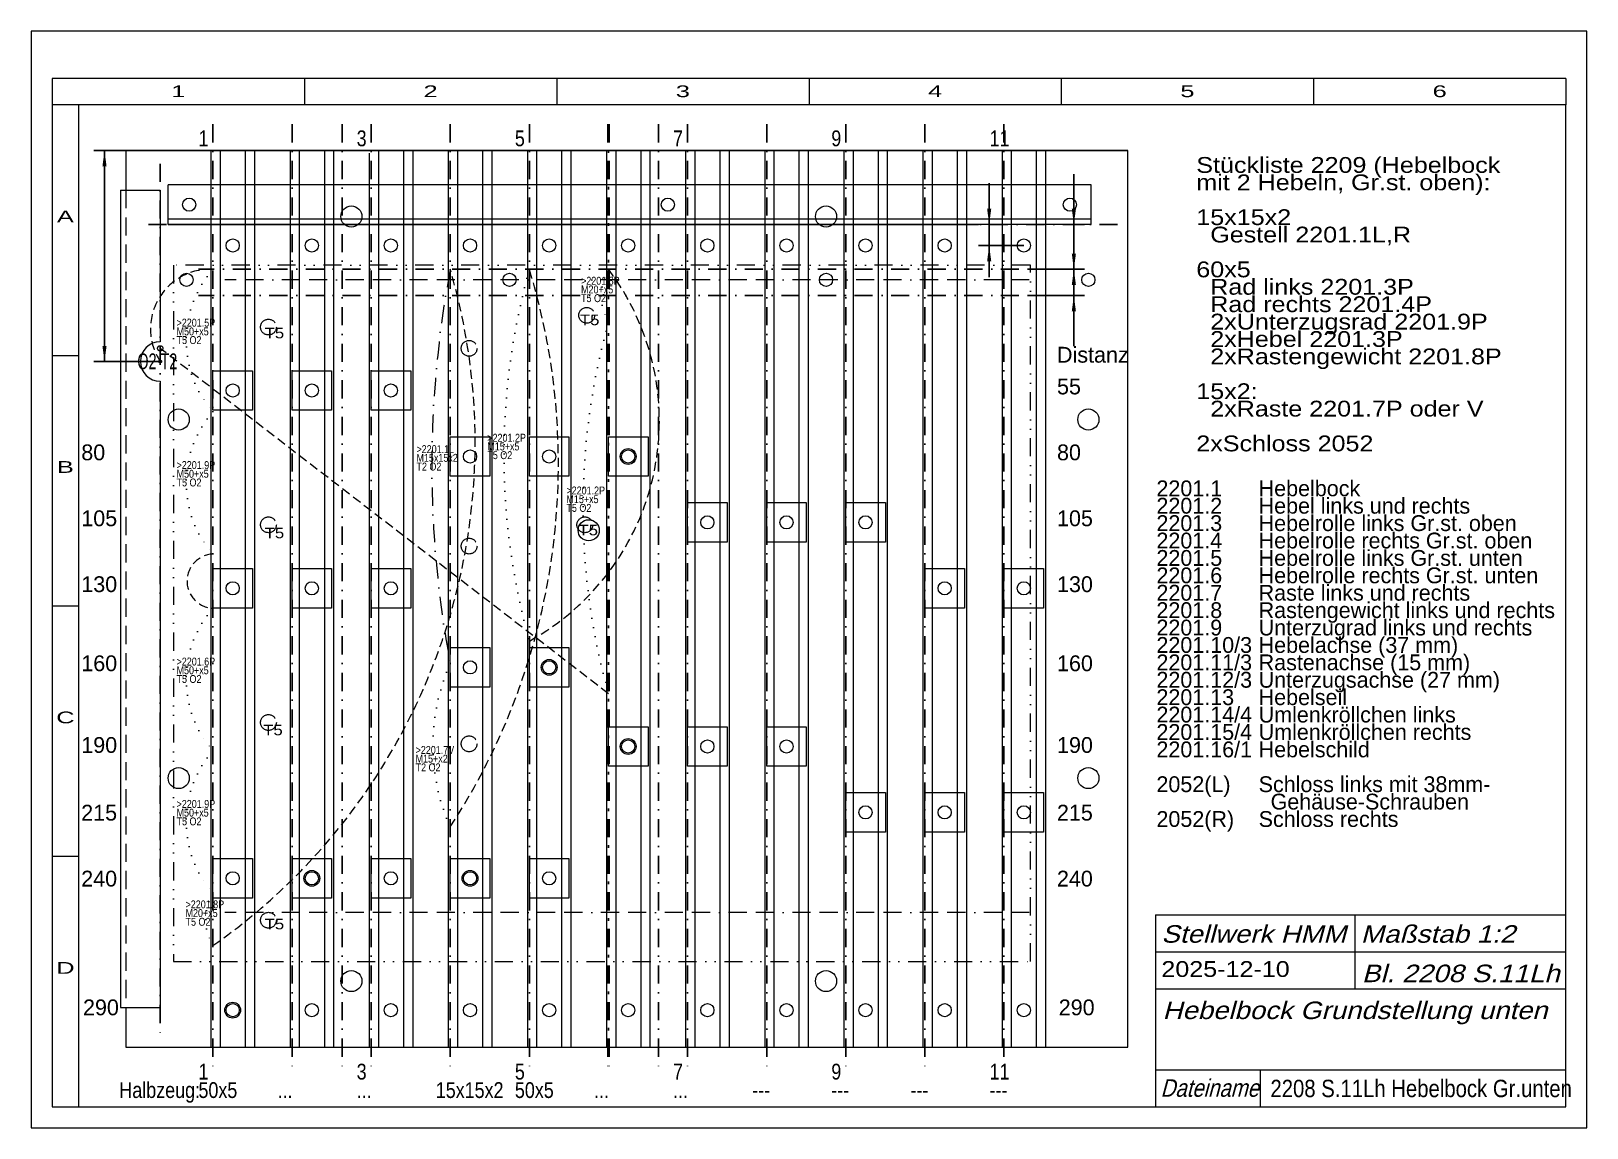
# Model space of a CAD drawing. Extents: x 2 to 592, y 2 to 418.
import ezdxf
from ezdxf.enums import TextEntityAlignment as Align

# ---------------------------------------------------------------- set-up
doc = ezdxf.new("R2010")
doc.units = 0
doc.header["$LTSCALE"] = 13.771615
for name, pattern in [('BORDER', [1.75, 0.5, -0.25, 0.5, -0.25, 0, -0.25]), ('DASHDOT', [1, 0.5, -0.25, 0, -0.25]), ('DASHED', [0.75, 0.5, -0.25]), ('DIVIDE', [1.25, 0.5, -0.25, 0, -0.25, 0, -0.25]), ('DOT', [0.25, 0, -0.25]), ('HIDDEN', [0.375, 0.25, -0.125]), ('PHANTOM', [2.5, 1.25, -0.25, 0.25, -0.25, 0.25, -0.25])]:
    doc.linetypes.add(name, pattern=pattern)
for name, color, linetype, lineweight in [('2208_11L', 14, 'CONTINUOUS', 13), ('2208___ HEBELBOCK GESAMT', 230, 'CONTINUOUS', 13), ('BEMASSUNG', 7, 'CONTINUOUS', 25), ('BESCHRIFTUNG', 7, 'CONTINUOUS', 25), ('KONSTRUKTION', 7, 'CONTINUOUS', 0), ('MASSGRENZEN', 172, 'CONTINUOUS', 25), ('MASSLINIEN', 172, 'CONTINUOUS', 25), ('MASSTEXTE', 212, 'CONTINUOUS', 25), ('MITTELLINIEN', 5, 'DASHDOT', 25), ('PFADE', 30, 'CONTINUOUS', 13), ('STANDARD', 7, 'CONTINUOUS', 0)]:
    doc.layers.add(name, color=color, linetype=linetype, lineweight=lineweight)
doc.styles.add('Arial', font='arial.ttf')

# ---------------------------------------------------------------- blocks, each defined once
blk = doc.blocks.new('D594557184')
at = {"layer": 'MASSGRENZEN'}
for points in [[(365.33, 344.67), (364.55, 350.61), (366.11, 350.61)], [(365.33, 336.67), (366.11, 330.72), (364.55, 330.72)]]:
    blk.add_solid(points, dxfattribs=at)
at = {"layer": 'MASSLINIEN', "color": 172}
for p, q in [((365.33, 344.67), (365.33, 360.27)), ((53.95, 344.67), (361.33, 344.67)), ((365.33, 336.67), (365.33, 344.67)), ((378.45, 336.67), (361.33, 336.67)), ((365.33, 336.67), (365.33, 324.68))]:
    blk.add_line(p, q, dxfattribs=at)
blk = doc.blocks.new('D594556928')
at = {"layer": 'MASSGRENZEN'}
for points in [[(29.83, 372.67), (30.61, 366.72), (29.05, 366.72)], [(29.83, 292.67), (29.05, 298.61), (30.61, 298.61)]]:
    blk.add_solid(points, dxfattribs=at)
at = {"layer": 'MASSLINIEN', "color": 172}
for p, q in [((417.95, 372.67), (25.83, 372.67)), ((29.83, 292.67), (29.83, 372.67)), ((50.95, 292.67), (25.83, 292.67))]:
    blk.add_line(p, q, dxfattribs=at)
blk = doc.blocks.new('D631828224')
at = {"layer": 'MASSGRENZEN'}
for points in [[(397.44, 344.67), (396.66, 350.61), (398.23, 350.61)], [(397.44, 327.67), (398.23, 321.72), (396.66, 321.72)]]:
    blk.add_solid(points, dxfattribs=at)
at = {"layer": 'MASSLINIEN', "color": 172}
for p, q in [((397.44, 344.67), (397.44, 363.8)), ((397.44, 344.67), (397.44, 327.67)), ((397.44, 344.67), (401.44, 344.67)), ((380.5, 327.67), (401.44, 327.67)), ((397.44, 327.67), (397.44, 315.68))]:
    blk.add_line(p, q, dxfattribs=at)
blk = doc.blocks.new('D631828480')
at = {"layer": 'MASSGRENZEN'}
for points in [[(397.44, 327.67), (396.66, 333.61), (398.23, 333.61)], [(397.44, 317.67), (398.23, 311.72), (396.66, 311.72)]]:
    blk.add_solid(points, dxfattribs=at)
at = {"layer": 'MASSLINIEN', "color": 172}
for p, q in [((397.44, 327.67), (397.44, 339.65)), ((380.5, 327.67), (401.44, 327.67)), ((397.44, 327.67), (397.44, 317.67)), ((380.5, 317.67), (401.44, 317.67)), ((397.44, 317.67), (397.44, 298.53))]:
    blk.add_line(p, q, dxfattribs=at)

msp = doc.modelspace()

# ---------------------------------------------------------------- linework, layer by layer
at = {"layer": '2208_11L', "linetype": 'HIDDEN'}
msp.add_line((220.95, 166.67), (50.95, 297.67), dxfattribs=at)
at = {"layer": '2208_11L', "linetype": 'PHANTOM'}
for centre, radius in [((212.71, 310.21), 3), ((92, 305.74), 3), ((50.95, 297.67), 1), ((168.1, 297.67), 3), ((50.95, 292.67), 0.5), ((92, 230.75), 3), ((212, 230.75), 3), ((168.1, 222.67), 3), ((92, 155.75), 3), ((168.1, 147.68), 3), ((92, 80.76), 3)]:
    msp.add_circle(centre, radius, dxfattribs=at)
at = {"layer": '2208_11L', "linetype": 'HIDDEN'}
for centre, radius, start, end in [((69.89, 305.06), 22.63, 87.31265, 213.19758), ((-62.65, 262.05), 233.02, 304.98122, 376.35494), ((-49.96, 253.96), 251.93, 326.84166, 377.01193), ((144.95, 270.14), 95.31, 298.8553, 397.12175), ((71.4, 209.39), 10.28, 92.51836, 267.48164)]:
    msp.add_arc(centre, radius, start, end, dxfattribs=at)
at = {"layer": '2208_11L', "linetype": 'DOT'}
for centre, radius, start, end in [((101.89, 300.67), 41.07, 138.89603, 221.10397), ((444.7, 257.17), 263.36, 164.47308, 195.52692), ((237.87, 317.67), 19.66, 149.41815, 210.58185), ((474.54, 237.17), 263.21, 164.46368, 195.53632), ((101.89, 246.67), 41.07, 138.89603, 221.10397), ((101.89, 172.12), 41.07, 138.89603, 221.10397), ((230.71, 147.17), 76.34, 156.04255, 203.95745), ((101.89, 118.12), 41.07, 138.89603, 221.10397), ((87.87, 81.12), 19.66, 149.41815, 210.58185)]:
    msp.add_arc(centre, radius, start, end, dxfattribs=at)
at = {"layer": '2208_11L', "linetype": 'DASHDOT'}
msp.add_arc((557.62, 252.92), 403.65, 169.32813, 190.67187, dxfattribs=at)
at = {"layer": '2208___ HEBELBOCK GESAMT'}
for centre in [(228.45, 256.67), (198.45, 176.67), (228.45, 146.67), (108.45, 96.67), (168.45, 96.67), (78.45, 46.67)]:
    msp.add_circle(centre, 3, dxfattribs=at)
at = {"layer": 'KONSTRUKTION', "color": 8}
for p, q in [((417.95, 372.67), (37.95, 372.67)), ((37.95, 372.67), (37.95, 357.67)), ((70.2, 372.67), (70.2, 32.67)), ((73.7, 372.67), (73.7, 32.67)), ((83.2, 372.67), (83.2, 32.67)), ((86.7, 372.67), (86.7, 32.67)), ((100.2, 372.67), (100.2, 32.67)), ((103.7, 372.67), (103.7, 32.67)), ((113.2, 372.67), (113.2, 32.67)), ((116.7, 372.67), (116.7, 32.67)), ((133.7, 372.67), (133.7, 32.67)), ((143.2, 372.67), (143.2, 32.67)), ((146.7, 372.67), (146.7, 32.67)), ((160.2, 372.67), (160.2, 32.67)), ((163.7, 372.67), (163.7, 32.67)), ((173.2, 372.67), (173.2, 32.67)), ((176.7, 372.67), (176.7, 32.67)), ((190.2, 372.67), (190.2, 32.67)), ((193.7, 372.67), (193.7, 32.67)), ((203.2, 372.67), (203.2, 32.67)), ((206.7, 372.67), (206.7, 32.67)), ((220.2, 372.67), (220.2, 32.67)), ((223.7, 372.67), (223.7, 32.67)), ((233.2, 372.67), (233.2, 32.67)), ((236.7, 372.67), (236.7, 32.67)), ((250.2, 372.67), (250.2, 32.67)), ((253.7, 372.67), (253.7, 32.67)), ((263.2, 372.67), (263.2, 32.67)), ((266.7, 372.67), (266.7, 32.67)), ((280.2, 372.67), (280.2, 32.67)), ((283.7, 372.67), (283.7, 32.67)), ((293.2, 372.67), (293.2, 32.67)), ((296.7, 372.67), (296.7, 32.67)), ((310.2, 372.67), (310.2, 32.67)), ((313.7, 372.67), (313.7, 32.67)), ((323.2, 372.67), (323.2, 32.67)), ((326.7, 372.67), (326.7, 32.67)), ((340.2, 372.67), (340.2, 32.67)), ((343.7, 372.67), (343.7, 32.67)), ((353.2, 372.67), (353.2, 32.67)), ((356.7, 372.67), (356.7, 32.67)), ((370.2, 372.67), (370.2, 32.67)), ((373.7, 372.67), (373.7, 32.67)), ((383.2, 372.67), (383.2, 32.67)), ((386.7, 372.67), (386.7, 32.67)), ((417.95, 32.67), (417.95, 372.67)), ((130.2, 371.67), (130.2, 32.67)), ((35.95, 357.67), (35.95, 47.67)), ((35.95, 357.67), (50.95, 357.67)), ((50.95, 357.67), (50.95, 300.17)), ((403.95, 359.67), (53.95, 359.67)), ((53.95, 344.67), (53.95, 359.67)), ((403.95, 344.67), (403.95, 359.67)), ((403.95, 346.67), (53.95, 346.67)), ((403.95, 344.67), (53.95, 344.67)), ((50.95, 285.17), (50.95, 47.67)), ((35.95, 47.67), (50.95, 47.67)), ((37.95, 47.67), (37.95, 32.67)), ((37.95, 32.67), (417.95, 32.67))]:
    msp.add_line(p, q, dxfattribs=at)
at = {"layer": 'KONSTRUKTION', "color": 8, "linetype": 'DASHED'}
msp.add_line((37.95, 357.67), (37.95, 47.67), dxfattribs=at)
at = {"layer": 'KONSTRUKTION', "color": 8, "linetype": 'BORDER'}
for p, q in [((380.5, 323.67), (75.5, 323.67)), ((380.5, 83.67), (75.5, 83.67))]:
    msp.add_line(p, q, dxfattribs=at)
at = {"layer": 'KONSTRUKTION', "color": 252}
for p, q in [((70.95, 289.17), (85.95, 289.17)), ((70.95, 274.17), (70.95, 289.17)), ((85.95, 289.17), (85.95, 274.17)), ((100.95, 274.17), (100.95, 289.17)), ((100.95, 289.17), (115.95, 289.17)), ((115.95, 289.17), (115.95, 274.17)), ((130.95, 274.17), (130.95, 289.17)), ((130.95, 289.17), (145.95, 289.17)), ((145.95, 289.17), (145.95, 274.17)), ((85.95, 274.17), (70.95, 274.17)), ((115.95, 274.17), (100.95, 274.17)), ((145.95, 274.17), (130.95, 274.17)), ((160.95, 249.17), (160.95, 264.17)), ((160.95, 264.17), (175.95, 264.17)), ((175.95, 264.17), (175.95, 249.17)), ((190.95, 249.17), (190.95, 264.17)), ((190.95, 264.17), (205.95, 264.17)), ((205.95, 264.17), (205.95, 249.17)), ((220.95, 264.17), (235.95, 264.17)), ((220.95, 249.17), (220.95, 264.17)), ((235.95, 264.17), (235.95, 249.17)), ((175.95, 249.17), (160.95, 249.17)), ((205.95, 249.17), (190.95, 249.17)), ((235.95, 249.17), (220.95, 249.17)), ((250.95, 224.17), (250.95, 239.17)), ((250.95, 239.17), (265.95, 239.17)), ((265.95, 239.17), (265.95, 224.17)), ((280.95, 224.17), (280.95, 239.17)), ((280.95, 239.17), (295.95, 239.17)), ((295.95, 239.17), (295.95, 224.17)), ((310.95, 239.17), (325.95, 239.17)), ((310.95, 224.17), (310.95, 239.17)), ((325.95, 239.17), (325.95, 224.17)), ((265.95, 224.17), (250.95, 224.17)), ((295.95, 224.17), (280.95, 224.17)), ((325.95, 224.17), (310.95, 224.17)), ((70.95, 199.17), (70.95, 214.17)), ((70.95, 214.17), (85.95, 214.17)), ((85.95, 214.17), (85.95, 199.17)), ((100.95, 199.17), (100.95, 214.17)), ((100.95, 214.17), (115.95, 214.17)), ((115.95, 214.17), (115.95, 199.17)), ((130.95, 214.17), (145.95, 214.17)), ((130.95, 199.17), (130.95, 214.17)), ((145.95, 214.17), (145.95, 199.17)), ((340.95, 199.17), (340.95, 214.17)), ((340.95, 214.17), (355.95, 214.17)), ((355.95, 214.17), (355.95, 199.17)), ((370.95, 199.17), (370.95, 214.17)), ((370.95, 214.17), (385.95, 214.17)), ((385.95, 214.17), (385.95, 199.17)), ((85.95, 199.17), (70.95, 199.17)), ((115.95, 199.17), (100.95, 199.17)), ((145.95, 199.17), (130.95, 199.17)), ((355.95, 199.17), (340.95, 199.17)), ((385.95, 199.17), (370.95, 199.17)), ((160.95, 169.17), (160.95, 184.17)), ((160.95, 184.17), (175.95, 184.17)), ((175.95, 184.17), (175.95, 169.17)), ((190.95, 169.17), (190.95, 184.17)), ((190.95, 184.17), (205.95, 184.17)), ((205.95, 184.17), (205.95, 169.17)), ((175.95, 169.17), (160.95, 169.17)), ((205.95, 169.17), (190.95, 169.17)), ((220.95, 139.17), (220.95, 154.17)), ((220.95, 154.17), (235.95, 154.17)), ((235.95, 154.17), (235.95, 139.17)), ((250.95, 139.17), (250.95, 154.17)), ((250.95, 154.17), (265.95, 154.17)), ((265.95, 154.17), (265.95, 139.17)), ((280.95, 154.17), (295.95, 154.17)), ((280.95, 139.17), (280.95, 154.17)), ((295.95, 154.17), (295.95, 139.17)), ((235.95, 139.17), (220.95, 139.17)), ((265.95, 139.17), (250.95, 139.17)), ((295.95, 139.17), (280.95, 139.17)), ((310.95, 114.17), (310.95, 129.17)), ((310.95, 129.17), (325.95, 129.17)), ((325.95, 129.17), (325.95, 114.17)), ((340.95, 114.17), (340.95, 129.17)), ((340.95, 129.17), (355.95, 129.17)), ((355.95, 129.17), (355.95, 114.17)), ((370.95, 129.17), (385.95, 129.17)), ((370.95, 114.17), (370.95, 129.17)), ((385.95, 129.17), (385.95, 114.17)), ((325.95, 114.17), (310.95, 114.17)), ((355.95, 114.17), (340.95, 114.17)), ((385.95, 114.17), (370.95, 114.17)), ((70.95, 89.17), (70.95, 104.17)), ((70.95, 104.17), (85.95, 104.17)), ((85.95, 104.17), (85.95, 89.17)), ((100.95, 89.17), (100.95, 104.17)), ((100.95, 104.17), (115.95, 104.17)), ((115.95, 104.17), (115.95, 89.17)), ((130.95, 104.17), (145.95, 104.17)), ((130.95, 89.17), (130.95, 104.17)), ((145.95, 104.17), (145.95, 89.17)), ((160.95, 89.17), (160.95, 104.17)), ((160.95, 104.17), (175.95, 104.17)), ((175.95, 104.17), (175.95, 89.17)), ((190.95, 89.17), (190.95, 104.17)), ((190.95, 104.17), (205.95, 104.17)), ((205.95, 104.17), (205.95, 89.17)), ((85.95, 89.17), (70.95, 89.17)), ((115.95, 89.17), (100.95, 89.17)), ((145.95, 89.17), (130.95, 89.17)), ((175.95, 89.17), (160.95, 89.17)), ((205.95, 89.17), (190.95, 89.17))]:
    msp.add_line(p, q, dxfattribs=at)
at = {"layer": 'KONSTRUKTION', "color": 8}
for centre, radius in [((61.95, 352.17), 2.5), ((243.45, 352.17), 2.5), ((395.95, 352.17), 2.5), ((123.45, 347.67), 4), ((303.45, 347.67), 4), ((78.45, 336.67), 2.5), ((78.45, 336.67), 2.5), ((108.45, 336.67), 2.5), ((108.45, 336.67), 2.5), ((138.45, 336.67), 2.5), ((138.45, 336.67), 2.5), ((168.45, 336.67), 2.5), ((168.45, 336.67), 2.5), ((198.45, 336.67), 2.5), ((198.45, 336.67), 2.5), ((228.45, 336.67), 2.5), ((228.45, 336.67), 2.5), ((258.45, 336.67), 2.5), ((258.45, 336.67), 2.5), ((288.45, 336.67), 2.5), ((288.45, 336.67), 2.5), ((318.45, 336.67), 2.5), ((318.45, 336.67), 2.5), ((348.45, 336.67), 2.5), ((348.45, 336.67), 2.5), ((378.45, 336.67), 2.5), ((378.45, 336.67), 2.5), ((60.95, 323.67), 2.5), ((183.45, 323.67), 2.5), ((303.45, 323.67), 2.5), ((402.95, 323.67), 2.5), ((78.45, 281.67), 2.5), ((78.45, 281.67), 2.5), ((108.45, 281.67), 2.5), ((108.45, 281.67), 2.5), ((138.45, 281.67), 2.5), ((138.45, 281.67), 2.5), ((57.97, 270.67), 4), ((402.95, 270.67), 4), ((168.45, 256.67), 2.5), ((168.45, 256.67), 2.5), ((198.45, 256.67), 2.5), ((198.45, 256.67), 2.5), ((228.45, 256.67), 2.5), ((228.45, 256.67), 2.5), ((213.45, 228.67), 4), ((258.45, 231.67), 2.5), ((258.45, 231.67), 2.5), ((288.45, 231.67), 2.5), ((288.45, 231.67), 2.5), ((318.45, 231.67), 2.5), ((318.45, 231.67), 2.5), ((78.45, 206.67), 2.5), ((78.45, 206.67), 2.5), ((108.45, 206.67), 2.5), ((108.45, 206.67), 2.5), ((138.45, 206.67), 2.5), ((138.45, 206.67), 2.5), ((348.45, 206.67), 2.5), ((348.45, 206.67), 2.5), ((378.45, 206.67), 2.5), ((378.45, 206.67), 2.5), ((168.45, 176.67), 2.5), ((168.45, 176.67), 2.5), ((198.45, 176.67), 2.5), ((198.45, 176.67), 2.5), ((228.45, 146.67), 2.5), ((228.45, 146.67), 2.5), ((258.45, 146.67), 2.5), ((258.45, 146.67), 2.5), ((288.45, 146.67), 2.5), ((288.45, 146.67), 2.5), ((57.97, 134.67), 4), ((402.95, 134.67), 4), ((318.45, 121.67), 2.5), ((318.45, 121.67), 2.5), ((348.45, 121.67), 2.5), ((348.45, 121.67), 2.5), ((378.45, 121.67), 2.5), ((378.45, 121.67), 2.5), ((78.45, 96.67), 2.5), ((78.45, 96.67), 2.5), ((108.45, 96.67), 2.5), ((108.45, 96.67), 2.5), ((138.45, 96.67), 2.5), ((138.45, 96.67), 2.5), ((168.45, 96.67), 2.5), ((168.45, 96.67), 2.5), ((198.45, 96.67), 2.5), ((198.45, 96.67), 2.5), ((123.45, 57.67), 4), ((303.45, 57.67), 4), ((78.45, 46.67), 2.5), ((78.45, 46.67), 2.5), ((108.45, 46.67), 2.5), ((108.45, 46.67), 2.5), ((138.45, 46.67), 2.5), ((138.45, 46.67), 2.5), ((168.45, 46.67), 2.5), ((168.45, 46.67), 2.5), ((198.45, 46.67), 2.5), ((198.45, 46.67), 2.5), ((228.45, 46.67), 2.5), ((228.45, 46.67), 2.5), ((258.45, 46.67), 2.5), ((258.45, 46.67), 2.5), ((288.45, 46.67), 2.5), ((288.45, 46.67), 2.5), ((318.45, 46.67), 2.5), ((318.45, 46.67), 2.5), ((348.45, 46.67), 2.5), ((348.45, 46.67), 2.5), ((378.45, 46.67), 2.5), ((378.45, 46.67), 2.5)]:
    msp.add_circle(centre, radius, dxfattribs=at)
msp.add_arc((50.95, 292.67), 7.5, 90, 270, dxfattribs=at)
at = {"layer": 'MITTELLINIEN'}
for p, q in [((70.95, 382.66), (70.95, 22.66)), ((100.95, 382.66), (100.95, 22.66)), ((130.95, 382.66), (130.95, 22.66)), ((160.95, 382.66), (160.95, 22.66)), ((190.95, 382.66), (190.95, 22.66)), ((250.95, 382.66), (250.95, 22.66)), ((280.95, 382.66), (280.95, 22.66)), ((310.95, 382.66), (310.95, 22.66)), ((340.95, 382.66), (340.95, 22.66)), ((370.95, 382.66), (370.95, 22.66)), ((50.95, 367.67), (50.95, 37.67)), ((414.04, 344.67), (43.89, 344.67)), ((390.5, 327.67), (65.5, 327.67)), ((390.5, 327.67), (65.5, 327.67)), ((390.5, 317.67), (65.5, 317.67)), ((390.5, 317.67), (65.5, 317.67))]:
    msp.add_line(p, q, dxfattribs=at)
at = {"layer": 'MITTELLINIEN', "color": 214}
for p, q in [((119.95, 382.66), (119.95, 22.66)), ((239.95, 382.66), (239.95, 22.66))]:
    msp.add_line(p, q, dxfattribs=at)
at = {"layer": 'MITTELLINIEN', "color": 154, "lineweight": 50}
msp.add_line((220.95, 382.66), (220.95, 22.66), dxfattribs=at)
at = {"layer": 'PFADE', "linetype": 'DIVIDE', "lineweight": 20}
for p, q in [((380.95, 329.17), (55.95, 329.17)), ((55.95, 329.17), (55.95, 65.17)), ((380.95, 65.17), (380.95, 329.17)), ((55.95, 65.17), (380.95, 65.17))]:
    msp.add_line(p, q, dxfattribs=at)
at = {"layer": 'STANDARD'}
for p, q in [((592, 418), (2, 418)), ((2, 418), (2, 2)), ((592, 2), (592, 418)), ((584, 400), (10, 400)), ((10, 400), (10, 390)), ((105.67, 400), (105.67, 390)), ((201.33, 400), (201.33, 390)), ((297, 400), (297, 390)), ((392.67, 400), (392.67, 390)), ((488.33, 400), (488.33, 390)), ((584, 400), (584, 390)), ((10, 390), (10, 10)), ((20, 390), (10, 390)), ((20, 390), (20, 10)), ((584, 390), (20, 390)), ((584, 10), (584, 390)), ((10, 295), (20, 295)), ((10, 200), (20, 200)), ((10, 105), (20, 105)), ((10, 10), (20, 10)), ((20, 10), (584, 10)), ((2, 2), (592, 2))]:
    msp.add_line(p, q, dxfattribs=at)
at = {"layer": 'STANDARD', "lineweight": 0}
for p, q in [((428.44, 82.8), (583.83, 82.8)), ((428.44, 82.8), (428.44, 10)), ((504.04, 82.8), (504.04, 54.8)), ((428.44, 68.8), (583.83, 68.8)), ((428.44, 54.8), (583.83, 54.8)), ((428.44, 24), (583.83, 24)), ((468.04, 24), (468.04, 10))]:
    msp.add_line(p, q, dxfattribs=at)

# ---------------------------------------------------------------- block references
at = {"layer": 'BEMASSUNG'}
for name in ['D594556928', 'D594557184', 'D631828224', 'D631828480']:
    msp.add_blockref(name, (0, 0), dxfattribs=at)

# ---------------------------------------------------------------- texts
at = {"layer": '2208_11L', "linetype": 'PHANTOM', "style": 'Arial'}
for s, height, width, p in [('T5', 4, 1.13511, (210.13, 306.46)), ('T5', 4, 1.13511, (90.57, 301.48)), ('O2 T2', 6, 0.648579, (42.31, 289.77)), ('T5', 4, 1.13511, (209.58, 226.76)), ('T5', 4, 1.13511, (90.57, 225.65)), ('T5', 4, 1.13511, (90.02, 150.93)), ('T5', 4, 1.13511, (90.57, 77.31))]:
    msp.add_text(s, height=height, dxfattribs=dict(at, width=width)).set_placement(p)
at = {"layer": '2208_11L', "linetype": 'DASHDOT', "char_height": 3, "attachment_point": 7, "line_spacing_factor": 0.66, "style": 'Arial'}
for s, insert in [('\\W0.810845;>2201.8P\\PM20+x5 \\PT5 O2', (210.56, 315.17)), ('\\W0.810845;>2201.1L\\PM15x15x2 \\PT2 O2', (148.14, 251.3)), ('\\W0.810845;>2201.2P\\PM15+x5\\PT5 O2', (175.01, 255.62)), ('\\W0.810845;>2201.2P\\PM15+x5\\PT5 O2', (205.01, 235.62)), ('\\W0.810845;>2201.7V\\PM15+x2 \\PT2 O2', (147.81, 137.2))]:
    msp.add_mtext(s, dxfattribs=dict(at, insert=insert))
at = {"layer": '2208_11L', "linetype": 'HIDDEN', "char_height": 3, "attachment_point": 7, "line_spacing_factor": 0.66, "style": 'Arial'}
for s, insert in [('\\W0.810845;>2201.5P\\PM50+x5 \\PT5 O2', (57.16, 299.26)), ('\\W0.810845;>2201.9P\\PM50+x5 \\PT5 O2', (57.16, 245.26)), ('\\W0.810845;>2201.6P\\PM50+x5 \\PT5 O2', (57.16, 170.72)), ('\\W0.810845;>2201.9P\\PM50+x5 \\PT5 O2', (57.16, 116.72)), ('\\W0.810845;>2201.8P\\PM20+x5 \\PT5 O2', (60.56, 78.63))]:
    msp.add_mtext(s, dxfattribs=dict(at, insert=insert))
at = {"layer": 'BESCHRIFTUNG', "style": 'Arial'}
for s, width, p in [('1', 0.810869, (65.46, 374.32)), ('3', 0.810869, (125.46, 374.32)), ('5', 0.810869, (185.46, 374.32)), ('7', 0.810869, (245.46, 374.32)), ('9', 0.810869, (305.46, 374.32)), ('11', 0.810869, (365.46, 374.32)), ('Distanz', 0.972766, (391.06, 292.25)), ('55', 0.972828, (391.06, 280.22)), ('80', 0.972828, (21.03, 255.22)), ('80', 0.972828, (391.06, 255.22)), ('105', 0.972828, (21.03, 230.22)), ('105', 0.972828, (391.06, 230.22)), ('130', 0.972828, (21.03, 205.22)), ('130', 0.972828, (391.06, 205.22)), ('160', 0.972828, (21.03, 175.22)), ('160', 0.972828, (391.06, 175.22)), ('190', 0.972828, (21.03, 144.23)), ('190', 0.972828, (391.06, 144.23)), ('215', 0.972828, (21, 118.56)), ('215', 0.972828, (391.03, 118.56)), ('240', 0.972828, (21, 93.55)), ('240', 0.972828, (391.03, 93.55)), ('290', 0.972828, (21.68, 44.71)), ('290', 0.972828, (391.71, 44.71)), ('1', 0.810869, (65.46, 20.34)), ('3', 0.810869, (125.46, 20.34)), ('5', 0.810869, (185.46, 20.34)), ('7', 0.810869, (245.46, 20.34)), ('9', 0.810869, (305.46, 20.34)), ('11', 0.810869, (365.46, 20.34)), ('Halbzeug:', 0.810868, (35.46, 13.34)), ('50x5', 0.810868, (65.46, 13.34)), ('15x15x2', 0.810868, (155.46, 13.34)), ('50x5', 0.810868, (185.46, 13.34)), ('...', 0.810866, (95.46, 13.34)), ('...', 0.810866, (125.46, 13.34)), ('...', 0.810866, (215.46, 13.34)), ('...', 0.810866, (245.46, 13.34)), ('---', 0.810862, (275.46, 13.34)), ('---', 0.810862, (305.46, 13.34)), ('---', 0.810862, (335.46, 13.34)), ('---', 0.810862, (365.46, 13.34))]:
    msp.add_text(s, height=6, dxfattribs=dict(at, width=width)).set_placement(p)
at = {"layer": 'BESCHRIFTUNG', "style": 'Arial', "oblique": 15}
for s, width, p in [('Stellwerk HMM', 1.121619, (430.63, 78.88)), ('Maßstab 1:2', 1.134934, (506.23, 78.88)), ('Bl. 2208 S.11Lh', 1.134917, (506.67, 63.92)), ('Hebelbock Grundstellung unten', 1.12162, (431.07, 49.92)), ('Dateiname', 0.829024, (430.3, 20.45))]:
    msp.add_text(s, height=6.65, dxfattribs=dict(at, width=width)).set_placement(p, align=Align.TOP_LEFT)
at = {"layer": 'BESCHRIFTUNG', "style": 'Arial'}
for s, height, width, p in [('2025-12-10', 6, 1.135137, (430.63, 65.25)), ('2208 S.11Lh Hebelbock Gr.unten', 6.6, 0.835413, (471.99, 20.26))]:
    msp.add_text(s, height=height, dxfattribs=dict(at, width=width)).set_placement(p, align=Align.TOP_LEFT)
at = {"layer": 'BESCHRIFTUNG', "char_height": 6, "attachment_point": 1, "line_spacing_factor": 0.66, "style": 'Arial'}
for s, insert in [('\\W1.135060;Stückliste 2209 (Hebelbock \\Pmit 2 Hebeln, Gr.st. oben):\\P\\P15x15x2\\P  Gestell 2201.1L,R\\P\\P60x5\\P  Rad links 2201.3P\\P  Rad rechts 2201.4P\\P  2xUnterzugsrad 2201.9P\\P  2xHebel 2201.3P\\P  2xRastengewicht 2201.8P\\P\\P15x2:\\P  2xRaste 2201.7P oder V\\P\\P2xSchloss 2052\\P', (443.88, 370.23)), ('\\W0.972797;Hebelbock\\PHebel links und rechts\\PHebelrolle links Gr.st. oben\\PHebelrolle rechts Gr.st. oben\\PHebelrolle links Gr.st. unten\\PHebelrolle rechts Gr.st. unten\\PRaste links und rechts\\PRastengewicht links und rechts\\PUnterzugrad links und rechts\\PHebelachse (37 mm)\\PRastenachse (15 mm)\\PUnterzugsachse (27 mm)\\PHebelseil\\PUmlenkröllchen links\\PUmlenkröllchen rechts\\PHebelschild\\P\\PSchloss links mit 38mm-\\P  Gehäuse-Schrauben\\PSchloss rechts', (467.52, 247.58)), ('\\W0.972808;2201.1\\P2201.2\\P2201.3\\P2201.4\\P2201.5\\P2201.6\\P2201.7\\P2201.8\\P2201.9\\P2201.10/3\\P2201.11/3\\P2201.12/3\\P2201.13\\P2201.14/4\\P2201.15/4\\P2201.16/1\\P\\P2052(L)\\P\\P2052(R)', (428.76, 247.58))]:
    msp.add_mtext(s, dxfattribs=dict(at, insert=insert))
at = {"layer": 'STANDARD', "style": 'Arial'}
for s, width, p in [('1', 1.547923, (57.83, 392.95)), ('2', 1.547922, (153.5, 392.95)), ('3', 1.547923, (249.17, 392.95)), ('4', 1.547923, (344.83, 392.95)), ('5', 1.547922, (440.5, 392.95)), ('6', 1.547923, (536.17, 392.95)), ('A', 1.547987, (15, 345.45)), ('B', 1.547987, (15, 250.45)), ('C', 1.548103, (15, 155.45)), ('D', 1.548104, (15, 60.45))]:
    msp.add_text(s, height=4.46, dxfattribs=dict(at, width=width)).set_placement(p, align=Align.CENTER)

doc.saveas('drawing.dxf')
